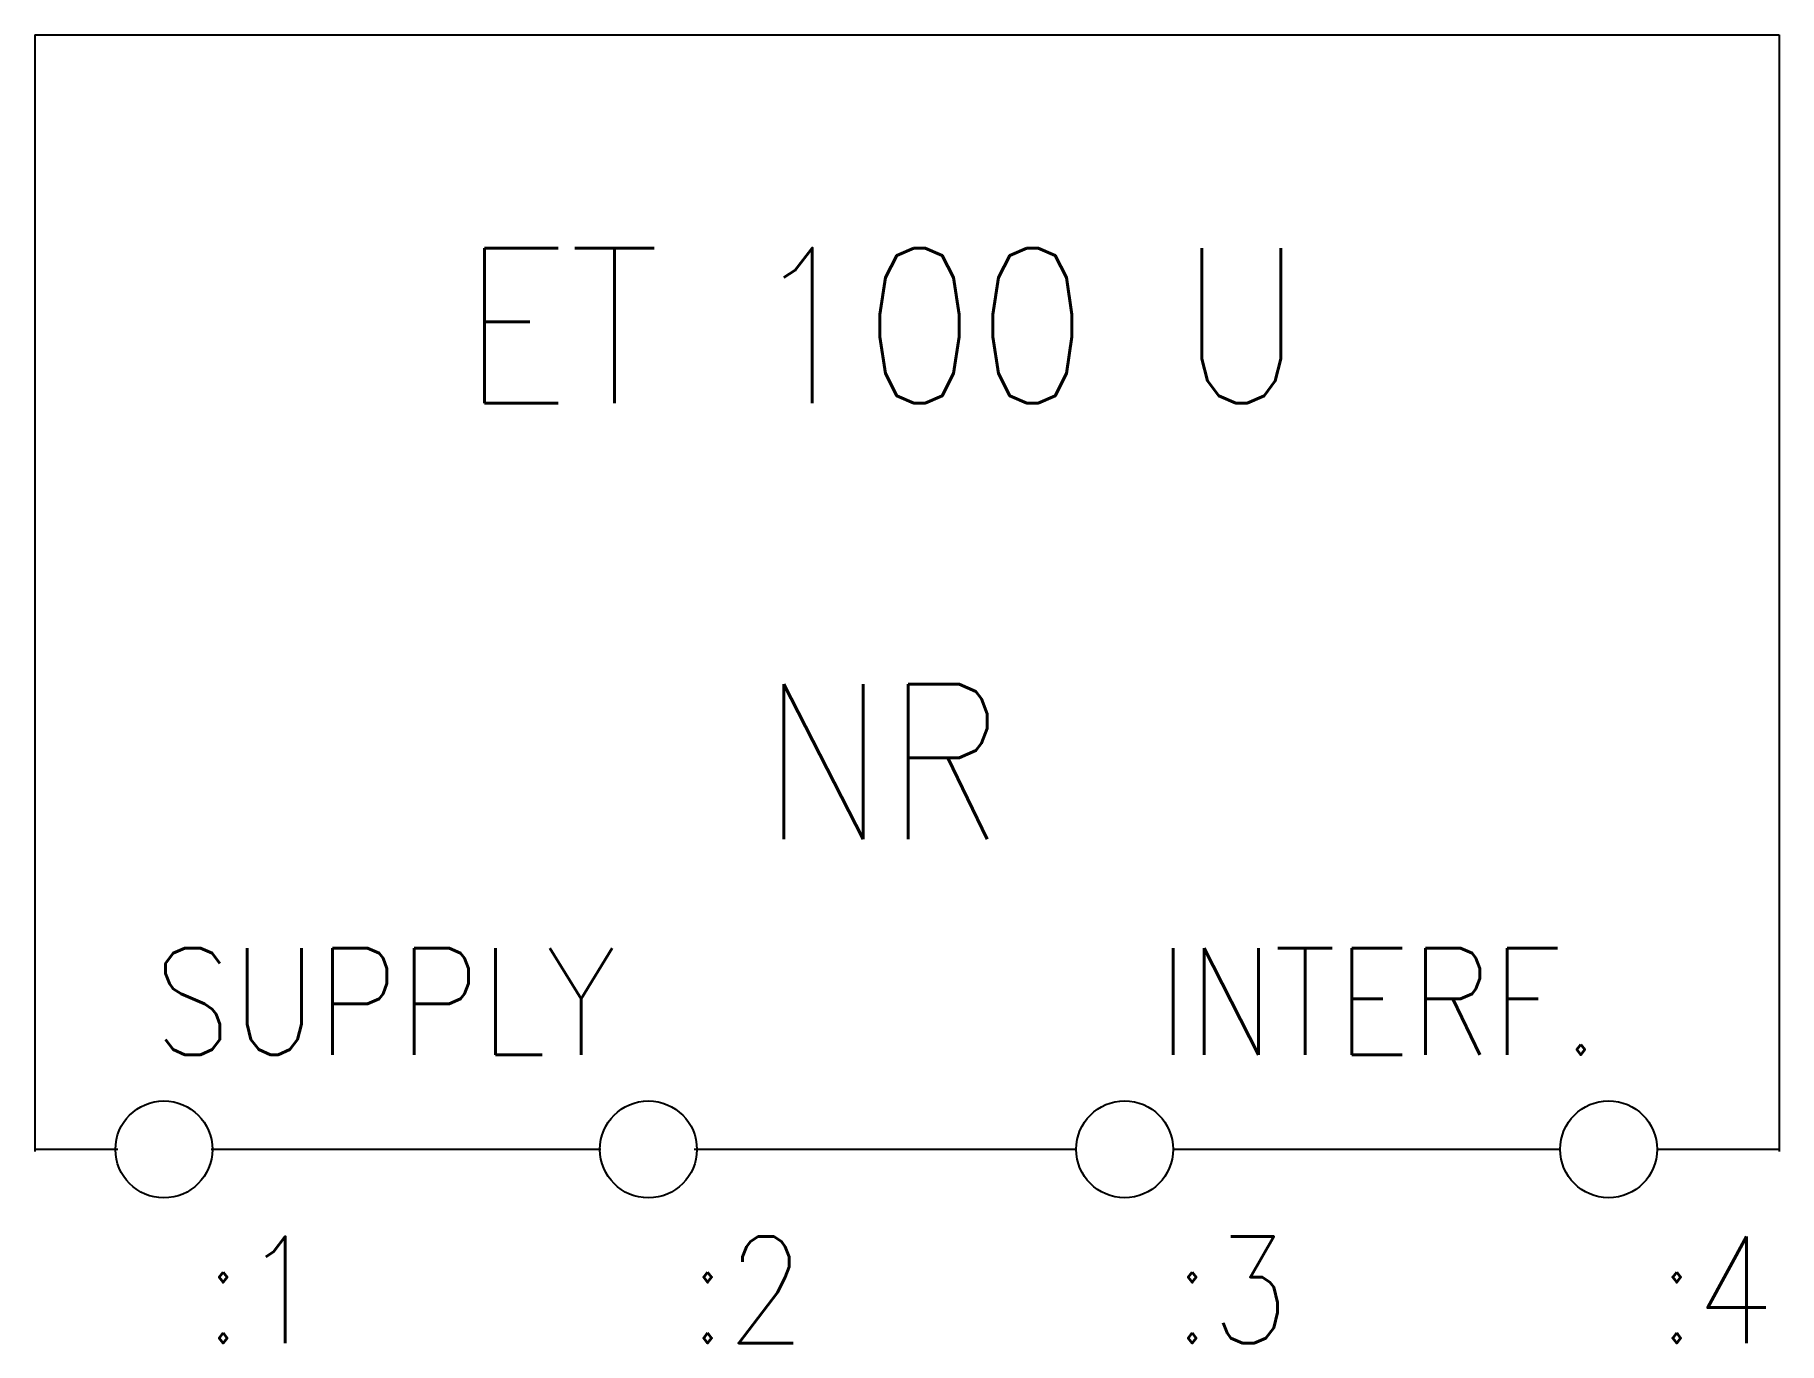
# Model space of a CAD drawing. Extents: x 100 to 136, y 156 to 183.
import ezdxf
from ezdxf.enums import TextEntityAlignment as Align

# ---------------------------------------------------------------- set-up
doc = ezdxf.new("R2010")
doc.units = 0
doc.header["$LTSCALE"] = 6
doc.layers.add('1', color=7, linetype='CONTINUOUS')
doc.styles.get("Standard").update_dxf_attribs({"font": 'simplex', "width": 0.85})

msp = doc.modelspace()

# ---------------------------------------------------------------- linework, layer by layer
at = {"layer": '1', "color": 0}
for p, q in [((100, 183), (100, 162)), ((100, 183), (136, 183)), ((100, 183), (136, 183)), ((100, 183), (100, 159.954)), ((136, 183), (136, 162)), ((136, 183), (136, 159.954)), ((100, 160), (101.715, 160)), ((103.638, 160), (111.68, 160)), ((113.604, 160), (121.492, 160)), ((123.492, 160), (131.481, 160)), ((133.481, 160), (136, 160))]:
    msp.add_line(p, q, dxfattribs=at)
for centre in [(102.663, 159.998), (112.663, 159.998), (122.492, 160), (132.481, 160)]:
    msp.add_circle(centre, 1, dxfattribs=at)

# ---------------------------------------------------------------- texts
at = {"layer": '1', "color": 0, "width": 0.85}
for s, height, p in [('ET 100 U', 3.2, (117.5, 177)), ('SUPPLY', 2.2, (107.225, 163.052)), ('INTERF.', 2.2, (127.74, 163.052))]:
    msp.add_text(s, height=height, dxfattribs=at).set_placement(p, align=Align.MIDDLE)
for s, p in [(':1', (103.485, 156)), (':2', (113.485, 156)), (':3', (123.485, 156)), (':4', (133.485, 156))]:
    msp.add_text(s, height=2.2, dxfattribs=at).set_placement(p)
msp.add_attdef('NR', text='', height=3.2, dxfattribs=at).set_placement((117.5, 168), align=Align.MIDDLE)

doc.saveas('drawing.dxf')
